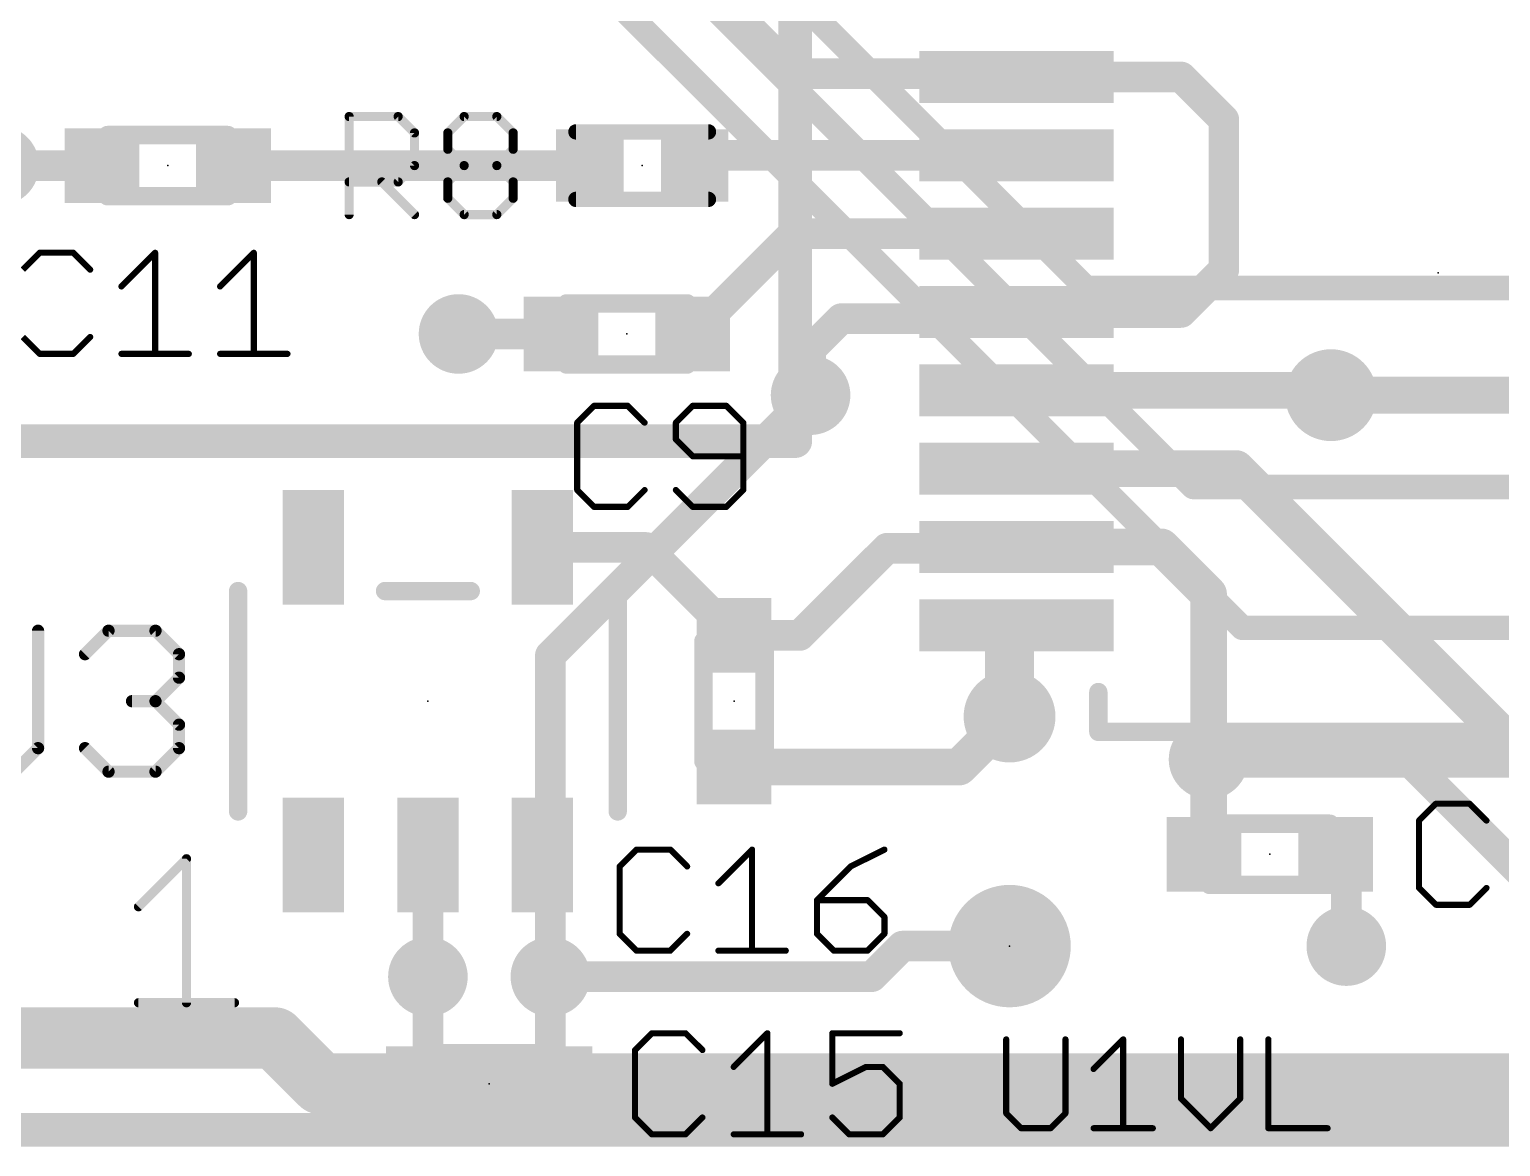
# Model space of a CAD drawing. Extents: x -19 to 124, y 0 to 88.
# Drawn here: x 57.15 to 69.35, y 32.12 to 41.39 of the extents above; entities that cross this region are included whole.
import ezdxf

# ---------------------------------------------------------------- set-up
doc = ezdxf.new("R2010")
doc.units = 0
for name, color, linetype in [('1', 12, 'CONTINUOUS'), ('15', 21, 'CONTINUOUS'), ('16', 132, 'CONTINUOUS'), ('17', 110, 'CONTINUOUS'), ('18', 110, 'CONTINUOUS'), ('2', 110, 'CONTINUOUS'), ('21', 253, 'CONTINUOUS'), ('23', 53, 'CONTINUOUS'), ('25', 253, 'CONTINUOUS')]:
    doc.layers.add(name, color=color, linetype=linetype)

# ---------------------------------------------------------------- blocks, each defined once
blk = doc.blocks.new('RECT')
blk.add_solid([(-0.5, -0.5), (0.5, -0.5), (-0.5, 0.5), (0.5, 0.5)])
blk = doc.blocks.new('ROUNDP')
at = {"const_width": 0.5}
blk.add_lwpolyline([(0, -0.25, 1), (0, 0.25, 1), (0, -0.25)], format="xyb", dxfattribs=at)
blk = doc.blocks.new('ROUNDV')
at = {"const_width": 0.5}
blk.add_lwpolyline([(0, -0.25, 1), (0, 0.25, 1), (0, -0.25)], format="xyb", dxfattribs=at)

msp = doc.modelspace()

# ---------------------------------------------------------------- linework, layer by layer
at = {"layer": '1'}
for points, const_width in [([(62.484, 42.037), (63.5, 41.021)], 0.254), ([(63.5, 41.021), (65.3092, 41.021)], 0.254), ([(65.3092, 41.021), (65.3351, 40.995)], 0.254), ([(65.3351, 40.995), (66.701, 40.995)], 0.254), ([(66.701, 40.995), (67.056, 40.64)], 0.254), ([(67.056, 40.64), (67.056, 39.3954)], 0.254), ([(62.665, 40.259), (62.751, 40.345)], 0.254), ([(62.751, 40.345), (65.3351, 40.345)], 0.254), ([(57.7469, 40.259), (56.896, 40.259)], 0.254), ([(58.8391, 40.259), (61.795, 40.259)], 0.254), ([(62.6491, 38.862), (63.4821, 39.695)], 0.254), ([(63.4821, 39.695), (65.3351, 39.695)], 0.254), ([(67.056, 39.3954), (66.7004, 39.0398)], 0.254), ([(63.627, 38.735), (63.881, 38.989)], 0.254), ([(63.881, 38.989), (65.2791, 38.989)], 0.254), ([(65.2791, 38.989), (65.3351, 39.045)], 0.254), ([(65.4315, 39.0398), (65.3351, 39.045)], 0.254), ([(66.7004, 39.0398), (65.4315, 39.0398)], 0.254), ([(61.595, 38.862), (60.706, 38.862)], 0.254), ([(61.5569, 38.862), (61.595, 38.8239)], 0.254), ([(61.595, 38.8239), (61.595, 38.862)], 0.254), ([(63.627, 38.354), (63.627, 38.735)], 0.254), ([(65.3351, 38.395), (67.904, 38.395)], 0.3048), ([(67.904, 38.395), (67.945, 38.354)], 0.3048), ([(65.3351, 37.745), (67.157, 37.745)], 0.3048), ([(67.157, 37.745), (69.596, 35.306)], 0.3048), ([(65.3351, 37.095), (66.537, 37.095)], 0.3048), ([(66.537, 37.095), (66.929, 36.703)], 0.3048), ([(61.402, 37.0904), (62.2618, 37.0904)], 0.254), ([(62.2618, 37.0904), (62.992, 36.3601)], 0.254), ([(63.5381, 36.3601), (64.262, 37.084)], 0.254), ([(64.262, 37.084), (65.3242, 37.084)], 0.254), ([(65.3242, 37.084), (65.3351, 37.095)], 0.254), ([(66.929, 36.703), (66.929, 35.3314)], 0.3048), ([(65.278, 36.445), (65.278, 35.687)], 0.4064), ([(65.3351, 36.445), (65.278, 36.445)], 0.254), ([(62.992, 36.3601), (63.5381, 36.3601)], 0.254), ([(64.8589, 35.2679), (65.278, 35.687)], 0.3048), ([(62.992, 35.2679), (64.8589, 35.2679)], 0.3048), ([(66.929, 34.7091), (66.929, 35.3314)], 0.3048), ([(68.58, 35.3314), (66.929, 35.3314)], 0.254), ([(70.1294, 33.782), (68.58, 35.3314)], 0.254), ([(66.929, 34.7091), (66.8909, 34.544)], 0.254), ([(67.9831, 34.544), (68.072, 34.4551)], 0.254), ([(60.452, 34.5376), (60.452, 33.528)], 0.254), ([(61.402, 34.5376), (61.4172, 34.5376)], 0.254), ([(61.468, 34.4717), (61.402, 34.5376)], 0.254), ([(61.468, 33.528), (61.468, 34.4717)], 0.254), ([(68.072, 34.4551), (68.072, 33.782)], 0.254), ([(64.389, 33.782), (64.135, 33.528)], 0.254), ([(65.278, 33.782), (64.389, 33.782)], 0.254), ([(60.452, 33.528), (60.452, 32.639)], 0.254), ([(61.468, 32.6136), (61.468, 33.528)], 0.254), ([(64.135, 33.528), (61.468, 33.528)], 0.254), ([(60.452, 32.639), (60.4139, 32.639)], 0.254), ([(61.468, 32.6136), (61.5061, 32.639)], 0.254)]:
    msp.add_lwpolyline(points, dxfattribs=dict(at, const_width=const_width))
for points, const_width in [([(63.5, 41.0845, 1), (63.5, 40.9575)], 0.127), ([(65.3541, 41.0659, 1), (65.2642, 40.9761)], 0.127), ([(65.3092, 40.9575, 1), (65.3092, 41.0845)], 0.127), ([(63.4551, 40.9761, 1), (63.5449, 41.0659)], 0.127), ([(65.3351, 41.0585, 1), (65.3351, 40.9315)], 0.127), ([(65.2902, 40.9501, 1), (65.3801, 41.0399)], 0.127), ([(66.7459, 41.0399, 1), (66.6561, 40.9501)], 0.127), ([(66.701, 40.9315, 1), (66.701, 41.0585)], 0.127), ([(67.1195, 40.64, 1), (66.9925, 40.64)], 0.127), ([(67.0111, 40.5951, 1), (67.1009, 40.6849)], 0.127), ([(62.751, 40.4085, 1), (62.751, 40.2815)], 0.127), ([(62.7959, 40.3001, 1), (62.7061, 40.3899)], 0.127), ([(65.3351, 40.2815, 1), (65.3351, 40.4085)], 0.127), ([(57.7469, 40.1955, 1), (57.7469, 40.3225)], 0.127), ([(58.8391, 40.3225, 1), (58.8391, 40.1955)], 0.127), ([(61.795, 40.1955, 1), (61.795, 40.3225)], 0.127), ([(62.6201, 40.3039, 1), (62.7099, 40.2141)], 0.127), ([(63.4821, 39.7585, 1), (63.4821, 39.6315)], 0.127), ([(63.527, 39.6501, 1), (63.4372, 39.7399)], 0.127), ([(65.3351, 39.6315, 1), (65.3351, 39.7585)], 0.127), ([(66.9925, 39.3954, 1), (67.1195, 39.3954)], 0.127), ([(67.1009, 39.3505, 1), (67.0111, 39.4403)], 0.127), ([(63.881, 39.0525, 1), (63.881, 38.9255)], 0.127), ([(63.9259, 38.9441, 1), (63.8361, 39.0339)], 0.127), ([(65.2342, 39.0339, 1), (65.324, 38.9441)], 0.127), ([(65.3386, 39.1084, 1), (65.3317, 38.9816)], 0.127), ([(65.2791, 38.9255, 1), (65.2791, 39.0525)], 0.127), ([(65.3801, 39.0001, 1), (65.2902, 39.0899)], 0.127), ([(65.4315, 39.1033, 1), (65.4315, 38.9763)], 0.127), ([(65.4281, 38.9764, 1), (65.435, 39.1032)], 0.127), ([(66.6555, 39.0847, 1), (66.7453, 38.9949)], 0.127), ([(66.7004, 38.9763, 1), (66.7004, 39.1033)], 0.127), ([(60.706, 38.9255, 1), (60.706, 38.7985)], 0.127), ([(61.6018, 38.9069, 1), (61.512, 38.8171)], 0.127), ([(61.6585, 38.862, 1), (61.5315, 38.862)], 0.127), ([(61.595, 38.7985, 1), (61.595, 38.9255)], 0.127), ([(62.6042, 38.9069, 1), (62.694, 38.8171)], 0.127), ([(61.5315, 38.8239, 1), (61.6585, 38.8239)], 0.127), ([(61.5501, 38.779, 1), (61.6399, 38.8688)], 0.127), ([(63.6905, 38.735, 1), (63.5635, 38.735)], 0.127), ([(63.5821, 38.7799, 1), (63.6719, 38.6901)], 0.127), ([(65.3351, 38.4712, 1), (65.3351, 38.3188)], 0.1524), ([(67.9579, 38.4489, 1), (67.8501, 38.3411)], 0.1524), ([(67.8911, 38.3001, 1), (67.9989, 38.4079)], 0.1524), ([(67.904, 38.3188, 1), (67.904, 38.4712)], 0.1524), ([(63.5635, 38.354, 1), (63.6905, 38.354)], 0.127), ([(65.3351, 37.8212, 1), (65.3351, 37.6688)], 0.1524), ([(67.2109, 37.7989, 1), (67.1031, 37.6911)], 0.1524), ([(67.157, 37.6688, 1), (67.157, 37.8212)], 0.1524), ([(65.3351, 37.1712, 1), (65.3351, 37.0188)], 0.1524), ([(66.5909, 37.1489, 1), (66.4831, 37.0411)], 0.1524), ([(66.537, 37.0188, 1), (66.537, 37.1712)], 0.1524), ([(61.402, 37.1538, 1), (61.402, 37.0269)], 0.127), ([(62.3067, 37.1353, 1), (62.2168, 37.0454)], 0.127), ([(62.2618, 37.0269, 1), (62.2618, 37.1538)], 0.127), ([(64.262, 37.1475, 1), (64.262, 37.0205)], 0.127), ([(64.3069, 37.0391, 1), (64.2171, 37.1289)], 0.127), ([(65.2792, 37.1289, 1), (65.3691, 37.0391)], 0.127), ([(65.3801, 37.0501, 1), (65.2902, 37.1399)], 0.127), ([(65.3242, 37.0205, 1), (65.3242, 37.1475)], 0.127), ([(67.0052, 36.703, 1), (66.8528, 36.703)], 0.1524), ([(66.8751, 36.6491, 1), (66.9829, 36.7569)], 0.1524), ([(65.3796, 36.445, 1), (65.1764, 36.445)], 0.2032), ([(65.278, 36.5085, 1), (65.278, 36.3815)], 0.127), ([(65.3351, 36.3815, 1), (65.3351, 36.5085)], 0.127), ([(62.992, 36.4236, 1), (62.992, 36.2966)], 0.127), ([(62.9471, 36.3152, 1), (63.0369, 36.405)], 0.127), ([(63.4932, 36.405, 1), (63.583, 36.3152)], 0.127), ([(63.5381, 36.2966, 1), (63.5381, 36.4236)], 0.127), ([(65.1764, 35.687, 1), (65.3796, 35.687)], 0.2032), ([(65.3319, 35.6331, 1), (65.2241, 35.7409)], 0.1524), ([(62.992, 35.3441, 1), (62.992, 35.1917)], 0.1524), ([(64.8589, 35.1917, 1), (64.8589, 35.3441)], 0.1524), ([(67.0052, 35.3314, 1), (66.8528, 35.3314)], 0.1524), ([(66.8528, 35.3314, 1), (67.0052, 35.3314)], 0.1524), ([(66.929, 35.3949, 1), (66.929, 35.2679)], 0.127), ([(68.6249, 35.3763, 1), (68.5351, 35.2865)], 0.127), ([(68.58, 35.2679, 1), (68.58, 35.3949)], 0.127), ([(64.805, 35.3218, 1), (64.9128, 35.214)], 0.1524), ([(66.9909, 34.6948, 1), (66.8671, 34.7234)], 0.127), ([(66.8528, 34.7091, 1), (67.0052, 34.7091)], 0.1524), ([(68.028, 34.5889, 1), (67.9382, 34.4991)], 0.127), ([(60.5155, 34.5376, 1), (60.3885, 34.5376)], 0.127), ([(61.4469, 34.5826, 1), (61.3571, 34.4927)], 0.127), ([(61.402, 34.6011, 1), (61.402, 34.4742)], 0.127), ([(61.5315, 34.4717, 1), (61.4045, 34.4717)], 0.127), ([(61.4172, 34.4742, 1), (61.4172, 34.6011)], 0.127), ([(61.4231, 34.4267, 1), (61.5129, 34.5166)], 0.127), ([(66.829, 34.5583, 1), (66.9528, 34.5297)], 0.127), ([(68.1355, 34.4551, 1), (68.0085, 34.4551)], 0.127), ([(68.0271, 34.4102, 1), (68.1169, 34.5)], 0.127), ([(64.389, 33.8455, 1), (64.389, 33.7185)], 0.127), ([(64.4339, 33.7371, 1), (64.3441, 33.8269)], 0.127), ([(65.278, 33.7185, 1), (65.278, 33.8455)], 0.127), ([(68.0085, 33.782, 1), (68.1355, 33.782)], 0.127), ([(60.5155, 33.528, 1), (60.3885, 33.528)], 0.127), ([(60.3885, 33.528, 1), (60.5155, 33.528)], 0.127), ([(61.5315, 33.528, 1), (61.4045, 33.528)], 0.127), ([(61.468, 33.5915, 1), (61.468, 33.4645)], 0.127), ([(61.4045, 33.528, 1), (61.5315, 33.528)], 0.127), ([(64.0901, 33.5729, 1), (64.1799, 33.4831)], 0.127), ([(64.135, 33.4645, 1), (64.135, 33.5915)], 0.127), ([(60.4139, 32.7025, 1), (60.4139, 32.5755)], 0.127), ([(60.452, 32.5755, 1), (60.452, 32.7025)], 0.127), ([(61.4328, 32.6664, 1), (61.5032, 32.5608)], 0.127), ([(61.5413, 32.5862, 1), (61.4709, 32.6918)], 0.127), ([(60.3885, 32.639, 1), (60.5155, 32.639)], 0.127), ([(61.4045, 32.6136, 1), (61.5315, 32.6136)], 0.127)]:
    msp.add_lwpolyline(points, format="xyb", dxfattribs=dict(at, const_width=const_width))
at = {"layer": '15', "const_width": 0.2794}
for points in [[(63.5, 37.973), (63.5, 64.77)], [(25.273, 37.973), (63.5, 37.973)], [(101.092, 32.258), (18.542, 32.258)]]:
    msp.add_lwpolyline(points, dxfattribs=at)
at = {"layer": '15', "const_width": 0.1397}
for points in [[(63.5, 37.9031, 1), (63.5, 38.0429)], [(63.4301, 37.973, 1), (63.5699, 37.973)]]:
    msp.add_lwpolyline(points, format="xyb", dxfattribs=at)
at = {"layer": '16'}
for points, const_width in [([(63.246, 41.91), (65.913, 39.243)], 0.2032), ([(62.738, 41.656), (66.802, 37.592)], 0.2032), ([(67.2084, 36.4236), (62.103, 41.529)], 0.2032), ([(65.913, 39.243), (70.485, 39.243)], 0.2032), ([(61.468, 36.195), (63.627, 38.354)], 0.254), ([(67.945, 38.354), (72.644, 38.354)], 0.3048), ([(66.802, 37.592), (72.771, 37.592)], 0.2032), ([(73.66, 36.4236), (67.2084, 36.4236)], 0.2032), ([(61.468, 33.528), (61.468, 36.195)], 0.254), ([(66.929, 35.3314), (76.9874, 35.3314)], 0.3048), ([(18.161, 33.02), (59.182, 33.02)], 0.508), ([(59.182, 33.02), (59.563, 32.639)], 0.508), ([(59.563, 32.639), (75.311, 32.639)], 0.508)]:
    msp.add_lwpolyline(points, dxfattribs=dict(at, const_width=const_width))
for points, const_width in [([(65.913, 39.2938, 1), (65.913, 39.1922)], 0.1016), ([(65.8771, 39.2071, 1), (65.9489, 39.2789)], 0.1016), ([(63.6719, 38.3091, 1), (63.5821, 38.3989)], 0.127), ([(67.945, 38.4302, 1), (67.945, 38.2778)], 0.1524), ([(66.802, 37.6428, 1), (66.802, 37.5412)], 0.1016), ([(66.7661, 37.5561, 1), (66.8379, 37.6279)], 0.1016), ([(67.2084, 36.4744, 1), (67.2084, 36.3728)], 0.1016), ([(67.1725, 36.3877, 1), (67.2443, 36.4595)], 0.1016), ([(61.5315, 36.195, 1), (61.4045, 36.195)], 0.127), ([(61.4231, 36.2399, 1), (61.5129, 36.1501)], 0.127), ([(66.929, 35.4076, 1), (66.929, 35.2552)], 0.1524), ([(61.4045, 33.528, 1), (61.5315, 33.528)], 0.127), ([(59.2718, 33.1098, 1), (59.0922, 32.9302)], 0.254), ([(59.182, 32.893, 1), (59.182, 33.147)], 0.254), ([(59.563, 32.766, 1), (59.563, 32.512)], 0.254), ([(59.4732, 32.5492, 1), (59.6528, 32.7288)], 0.254)]:
    msp.add_lwpolyline(points, format="xyb", dxfattribs=dict(at, const_width=const_width))
at = {"layer": '2', "const_width": 0.254}
msp.add_lwpolyline([(18.542, 32.258), (101.092, 32.258)], dxfattribs=at)
at = {"layer": '21'}
for points, const_width in [([(58.793, 40.513), (57.793, 40.513)], 0.1524), ([(62.78, 40.539), (61.68, 40.539)], 0.127), ([(57.793, 40.005), (58.793, 40.005)], 0.1524), ([(62.78, 39.979), (61.68, 39.979)], 0.127), ([(62.603, 39.116), (61.603, 39.116)], 0.1524), ([(61.603, 38.608), (62.603, 38.608)], 0.1524), ([(58.8772, 36.7284), (58.8772, 34.8996)], 0.1524), ([(60.8076, 36.7284), (60.0964, 36.7284)], 0.1524), ([(62.0268, 34.8996), (62.0268, 36.7284)], 0.1524), ([(62.738, 36.314), (62.738, 35.314)], 0.1524), ([(63.246, 35.314), (63.246, 36.314)], 0.1524), ([(66.0146, 35.8902), (66.0146, 35.56)], 0.1524), ([(66.0146, 35.56), (71.6534, 35.56)], 0.1524), ([(67.937, 34.798), (66.937, 34.798)], 0.1524), ([(58.0507, 34.1086), (58.449, 34.5069)], 0.0762), ([(58.449, 34.5069), (58.449, 33.3121)], 0.0762), ([(66.937, 34.29), (67.937, 34.29)], 0.1524), ([(58.0507, 33.3121), (58.8473, 33.3121)], 0.0762), ([(61.46, 32.893), (60.46, 32.893)], 0.1524), ([(60.46, 32.385), (61.46, 32.385)], 0.1524)]:
    msp.add_lwpolyline(points, dxfattribs=dict(at, const_width=const_width))
for points, const_width in [([(57.793, 40.5511, 1), (57.793, 40.4749)], 0.0762), ([(58.793, 40.4749, 1), (58.793, 40.5511)], 0.0762), ([(61.68, 40.5708, 1), (61.68, 40.5072)], 0.0635), ([(62.78, 40.5072, 1), (62.78, 40.5708)], 0.0635), ([(57.793, 40.0431, 1), (57.793, 39.9669)], 0.0762), ([(58.793, 39.9669, 1), (58.793, 40.0431)], 0.0762), ([(61.68, 40.0108, 1), (61.68, 39.9472)], 0.0635), ([(62.78, 39.9472, 1), (62.78, 40.0108)], 0.0635), ([(61.603, 39.1541, 1), (61.603, 39.0779)], 0.0762), ([(62.603, 39.0779, 1), (62.603, 39.1541)], 0.0762), ([(61.603, 38.6461, 1), (61.603, 38.5699)], 0.0762), ([(62.603, 38.5699, 1), (62.603, 38.6461)], 0.0762), ([(58.9153, 36.7284, 1), (58.8391, 36.7284)], 0.0762), ([(60.0964, 36.7665, 1), (60.0964, 36.6903)], 0.0762), ([(60.8076, 36.6903, 1), (60.8076, 36.7665)], 0.0762), ([(62.0649, 36.7284, 1), (61.9887, 36.7284)], 0.0762), ([(62.7761, 36.314, 1), (62.6999, 36.314)], 0.0762), ([(63.2841, 36.314, 1), (63.2079, 36.314)], 0.0762), ([(66.0527, 35.8902, 1), (65.9765, 35.8902)], 0.0762), ([(66.0146, 35.5981, 1), (66.0146, 35.5219)], 0.0762), ([(65.9765, 35.56, 1), (66.0527, 35.56)], 0.0762), ([(62.6999, 35.314, 1), (62.7761, 35.314)], 0.0762), ([(63.2079, 35.314, 1), (63.2841, 35.314)], 0.0762), ([(58.8391, 34.8996, 1), (58.9153, 34.8996)], 0.0762), ([(61.9887, 34.8996, 1), (62.0649, 34.8996)], 0.0762), ([(66.937, 34.8361, 1), (66.937, 34.7599)], 0.0762), ([(67.937, 34.7599, 1), (67.937, 34.8361)], 0.0762), ([(58.468, 34.5069, 1), (58.4299, 34.5069)], 0.0381), ([(58.4624, 34.4934, 1), (58.4355, 34.5204)], 0.0381), ([(66.937, 34.3281, 1), (66.937, 34.2519)], 0.0762), ([(67.937, 34.2519, 1), (67.937, 34.3281)], 0.0762), ([(58.0372, 34.1221, 1), (58.0642, 34.0952)], 0.0381), ([(58.0507, 33.3312, 1), (58.0507, 33.2931)], 0.0381), ([(58.4299, 33.3121, 1), (58.468, 33.3121)], 0.0381), ([(58.8473, 33.2931, 1), (58.8473, 33.3312)], 0.0381), ([(60.46, 32.9311, 1), (60.46, 32.8549)], 0.0762), ([(61.46, 32.8549, 1), (61.46, 32.9311)], 0.0762), ([(60.46, 32.4231, 1), (60.46, 32.3469)], 0.0762), ([(61.46, 32.3469, 1), (61.46, 32.4231)], 0.0762)]:
    msp.add_lwpolyline(points, format="xyb", dxfattribs=dict(at, const_width=const_width))
at = {"layer": '23'}
for p in [(58.293, 40.259), (62.23, 40.259), (68.834, 39.37), (62.103, 38.862), (60.452, 35.814), (62.992, 35.814), (67.437, 34.544), (65.278, 33.782), (60.96, 32.639)]:
    msp.add_point(p, dxfattribs=at)
at = {"layer": '25'}
for points, const_width in [([(59.7985, 39.8526), (59.7985, 40.6661)], 0.0762), ([(59.7985, 40.6661), (60.2053, 40.6661)], 0.0762), ([(60.2053, 40.6661), (60.3409, 40.5305)], 0.0762), ([(60.6171, 40.5305), (60.7527, 40.6661)], 0.0762), ([(60.7527, 40.6661), (61.0238, 40.6661)], 0.0762), ([(61.0238, 40.6661), (61.1594, 40.5305)], 0.0762), ([(60.3409, 40.5305), (60.3409, 40.2593)], 0.0762), ([(60.6171, 40.3949), (60.6171, 40.5305)], 0.0762), ([(61.1594, 40.5305), (61.1594, 40.3949)], 0.0762), ([(60.7527, 40.2593), (60.6171, 40.3949)], 0.0762), ([(61.1594, 40.3949), (61.0238, 40.2593)], 0.0762), ([(60.3409, 40.2593), (60.2053, 40.1238)], 0.0762), ([(60.6171, 40.1238), (60.7527, 40.2593)], 0.0762), ([(60.7527, 40.2593), (61.0238, 40.2593)], 0.0762), ([(61.0238, 40.2593), (61.1594, 40.1238)], 0.0762), ([(60.2053, 40.1238), (59.7985, 40.1238)], 0.0762), ([(60.0697, 40.1238), (60.3409, 39.8526)], 0.0762), ([(60.6171, 39.9882), (60.6171, 40.1238)], 0.0762), ([(61.1594, 40.1238), (61.1594, 39.9882)], 0.0762), ([(60.7527, 39.8526), (60.6171, 39.9882)], 0.0762), ([(61.1594, 39.9882), (61.0238, 39.8526)], 0.0762), ([(61.0238, 39.8526), (60.7527, 39.8526)], 0.0762), ([(57.2304, 39.5358), (57.0905, 39.396)], 0.0508), ([(57.51, 39.5358), (57.2304, 39.5358)], 0.0508), ([(57.6498, 39.396), (57.51, 39.5358)], 0.0508), ([(57.9091, 39.2562), (58.1887, 39.5358)], 0.0508), ([(58.1887, 39.5358), (58.1887, 38.6969)], 0.0508), ([(58.7277, 39.2562), (59.0073, 39.5358)], 0.0508), ([(59.0073, 39.5358), (59.0073, 38.6969)], 0.0508), ([(57.0905, 38.8367), (57.2304, 38.6969)], 0.0508), ([(57.51, 38.6969), (57.6498, 38.8367)], 0.0508), ([(57.2304, 38.6969), (57.51, 38.6969)], 0.0508), ([(57.9091, 38.6969), (58.4684, 38.6969)], 0.0508), ([(58.7277, 38.6969), (59.287, 38.6969)], 0.0508), ([(61.8306, 38.2658), (61.6908, 38.126)], 0.0508), ([(62.1103, 38.2658), (61.8306, 38.2658)], 0.0508), ([(62.2501, 38.126), (62.1103, 38.2658)], 0.0508), ([(62.6492, 38.2658), (62.5094, 38.126)], 0.0508), ([(62.9289, 38.2658), (62.6492, 38.2658)], 0.0508), ([(63.0687, 38.126), (62.9289, 38.2658)], 0.0508), ([(61.6908, 38.126), (61.6908, 37.5667)], 0.0508), ([(62.5094, 38.126), (62.5094, 37.9862)], 0.0508), ([(63.0687, 37.5667), (63.0687, 38.126)], 0.0508), ([(62.5094, 37.9862), (62.6492, 37.8464)], 0.0508), ([(62.6492, 37.8464), (63.0687, 37.8464)], 0.0508), ([(61.6908, 37.5667), (61.8306, 37.4269)], 0.0508), ([(62.1103, 37.4269), (62.2501, 37.5667)], 0.0508), ([(62.5094, 37.5667), (62.6492, 37.4269)], 0.0508), ([(62.9289, 37.4269), (63.0687, 37.5667)], 0.0508), ([(61.8306, 37.4269), (62.1103, 37.4269)], 0.0508), ([(62.6492, 37.4269), (62.9289, 37.4269)], 0.0508), ([(57.2174, 35.4247), (57.2174, 36.3992)], 0.1016), ([(57.6072, 36.2043), (57.8021, 36.3992)], 0.1016), ([(57.8021, 36.3992), (58.1919, 36.3992)], 0.1016), ([(58.1919, 36.3992), (58.3868, 36.2043)], 0.1016), ([(58.3868, 36.2043), (58.3868, 36.0094)], 0.1016), ([(58.3868, 36.0094), (58.1919, 35.8145)], 0.1016), ([(58.1919, 35.8145), (57.997, 35.8145)], 0.1016), ([(58.1919, 35.8145), (58.3868, 35.6196)], 0.1016), ([(58.3868, 35.6196), (58.3868, 35.4247)], 0.1016), ([(57.0225, 35.2298), (57.2174, 35.4247)], 0.1016), ([(57.8021, 35.2298), (57.6072, 35.4247)], 0.1016), ([(58.3868, 35.4247), (58.1919, 35.2298)], 0.1016), ([(58.1919, 35.2298), (57.8021, 35.2298)], 0.1016), ([(68.8156, 34.9638), (68.6758, 34.824)], 0.0508), ([(69.0953, 34.9638), (68.8156, 34.9638)], 0.0508), ([(69.2351, 34.824), (69.0953, 34.9638)], 0.0508), ([(68.6758, 34.824), (68.6758, 34.2647)], 0.0508), ([(62.1834, 34.5828), (62.0435, 34.443)], 0.0508), ([(62.463, 34.5828), (62.1834, 34.5828)], 0.0508), ([(62.6028, 34.443), (62.463, 34.5828)], 0.0508), ([(62.8621, 34.3032), (63.1417, 34.5828)], 0.0508), ([(63.1417, 34.5828), (63.1417, 33.7439)], 0.0508), ([(64.24, 34.5828), (63.9603, 34.443)], 0.0508), ([(62.0435, 34.443), (62.0435, 33.8837)], 0.0508), ([(63.9603, 34.443), (63.6807, 34.1634)], 0.0508), ([(63.6807, 34.1634), (63.6807, 33.8837)], 0.0508), ([(64.1001, 34.1634), (63.6807, 34.1634)], 0.0508), ([(64.24, 34.0235), (64.1001, 34.1634)], 0.0508), ([(68.6758, 34.2647), (68.8156, 34.1249)], 0.0508), ([(69.0953, 34.1249), (69.2351, 34.2647)], 0.0508), ([(68.8156, 34.1249), (69.0953, 34.1249)], 0.0508), ([(64.24, 33.8837), (64.24, 34.0235)], 0.0508), ([(62.0435, 33.8837), (62.1834, 33.7439)], 0.0508), ([(62.463, 33.7439), (62.6028, 33.8837)], 0.0508), ([(63.6807, 33.8837), (63.8205, 33.7439)], 0.0508), ([(64.1001, 33.7439), (64.24, 33.8837)], 0.0508), ([(62.1834, 33.7439), (62.463, 33.7439)], 0.0508), ([(62.8621, 33.7439), (63.4214, 33.7439)], 0.0508), ([(63.8205, 33.7439), (64.1001, 33.7439)], 0.0508), ([(62.3103, 33.0588), (62.1705, 32.919)], 0.0508), ([(62.59, 33.0588), (62.3103, 33.0588)], 0.0508), ([(62.7298, 32.919), (62.59, 33.0588)], 0.0508), ([(62.9891, 32.7792), (63.2687, 33.0588)], 0.0508), ([(63.2687, 33.0588), (63.2687, 32.2199)], 0.0508), ([(64.367, 33.0588), (63.8077, 33.0588)], 0.0508), ([(63.8077, 33.0588), (63.8077, 32.6394)], 0.0508), ([(65.2503, 33.0079), (65.2503, 32.3936)], 0.0508), ([(65.7418, 32.3936), (65.7418, 33.0079)], 0.0508), ([(65.9754, 32.7622), (66.2211, 33.0079)], 0.0508), ([(66.2211, 33.0079), (66.2211, 32.2707)], 0.0508), ([(66.7004, 33.0079), (66.7004, 32.5164)], 0.0508), ([(67.1919, 32.5164), (67.1919, 33.0079)], 0.0508), ([(67.4254, 33.0079), (67.4254, 32.2707)], 0.0508), ([(62.1705, 32.919), (62.1705, 32.3597)], 0.0508), ([(63.8077, 32.6394), (64.0873, 32.7792)], 0.0508), ([(64.0873, 32.7792), (64.2271, 32.7792)], 0.0508), ([(64.2271, 32.7792), (64.367, 32.6394)], 0.0508), ([(64.367, 32.6394), (64.367, 32.3597)], 0.0508), ([(66.7004, 32.5164), (66.9461, 32.2707)], 0.0508), ([(66.9461, 32.2707), (67.1919, 32.5164)], 0.0508), ([(62.1705, 32.3597), (62.3103, 32.2199)], 0.0508), ([(62.59, 32.2199), (62.7298, 32.3597)], 0.0508), ([(63.9475, 32.2199), (63.8077, 32.3597)], 0.0508), ([(64.367, 32.3597), (64.2271, 32.2199)], 0.0508), ([(65.2503, 32.3936), (65.3732, 32.2707)], 0.0508), ([(65.619, 32.2707), (65.7418, 32.3936)], 0.0508), ([(62.3103, 32.2199), (62.59, 32.2199)], 0.0508), ([(62.9891, 32.2199), (63.5484, 32.2199)], 0.0508), ([(64.2271, 32.2199), (63.9475, 32.2199)], 0.0508), ([(65.3732, 32.2707), (65.619, 32.2707)], 0.0508), ([(65.9754, 32.2707), (66.4669, 32.2707)], 0.0508), ([(67.4254, 32.2707), (67.9169, 32.2707)], 0.0508)]:
    msp.add_lwpolyline(points, dxfattribs=dict(at, const_width=const_width))
for points, const_width in [([(59.8176, 40.6661, 1), (59.7795, 40.6661)], 0.0381), ([(59.7985, 40.6851, 1), (59.7985, 40.647)], 0.0381), ([(60.2187, 40.6796, 1), (60.1918, 40.6526)], 0.0381), ([(60.2053, 40.647, 1), (60.2053, 40.6851)], 0.0381), ([(60.7527, 40.6851, 1), (60.7527, 40.647)], 0.0381), ([(60.7662, 40.6526, 1), (60.7392, 40.6796)], 0.0381), ([(61.0373, 40.6796, 1), (61.0104, 40.6526)], 0.0381), ([(61.0238, 40.647, 1), (61.0238, 40.6851)], 0.0381), ([(60.3599, 40.5305, 1), (60.3218, 40.5305)], 0.0381), ([(60.3274, 40.517, 1), (60.3543, 40.544)], 0.0381), ([(60.6036, 40.544, 1), (60.6306, 40.517)], 0.0381), ([(60.6362, 40.5305, 1), (60.5981, 40.5305)], 0.0381), ([(61.1785, 40.5305, 1), (61.1404, 40.5305)], 0.0381), ([(61.146, 40.517, 1), (61.1729, 40.544)], 0.0381), ([(60.6306, 40.4084, 1), (60.6036, 40.3815)], 0.0381), ([(60.5981, 40.3949, 1), (60.6362, 40.3949)], 0.0381), ([(61.1404, 40.3949, 1), (61.1785, 40.3949)], 0.0381), ([(61.1729, 40.3815, 1), (61.146, 40.4084)], 0.0381), ([(60.3543, 40.2459, 1), (60.3274, 40.2728)], 0.0381), ([(60.7527, 40.2784, 1), (60.7527, 40.2403)], 0.0381), ([(60.7662, 40.2459, 1), (60.7392, 40.2728)], 0.0381), ([(60.7392, 40.2459, 1), (60.7662, 40.2728)], 0.0381), ([(61.0373, 40.2728, 1), (61.0104, 40.2459)], 0.0381), ([(61.0104, 40.2728, 1), (61.0373, 40.2459)], 0.0381), ([(61.0238, 40.2403, 1), (61.0238, 40.2784)], 0.0381), ([(59.7985, 40.1428, 1), (59.7985, 40.1047)], 0.0381), ([(60.0832, 40.1372, 1), (60.0562, 40.1103)], 0.0381), ([(60.2053, 40.1047, 1), (60.2053, 40.1428)], 0.0381), ([(60.3218, 40.2593, 1), (60.3599, 40.2593)], 0.0381), ([(60.6362, 40.1238, 1), (60.5981, 40.1238)], 0.0381), ([(61.1785, 40.1238, 1), (61.1404, 40.1238)], 0.0381), ([(60.1918, 40.1372, 1), (60.2187, 40.1103)], 0.0381), ([(60.6036, 40.1372, 1), (60.6306, 40.1103)], 0.0381), ([(61.146, 40.1103, 1), (61.1729, 40.1372)], 0.0381), ([(60.6306, 40.0017, 1), (60.6036, 39.9747)], 0.0381), ([(60.5981, 39.9882, 1), (60.6362, 39.9882)], 0.0381), ([(61.1404, 39.9882, 1), (61.1785, 39.9882)], 0.0381), ([(61.1729, 39.9747, 1), (61.146, 40.0017)], 0.0381), ([(59.7795, 39.8526, 1), (59.8176, 39.8526)], 0.0381), ([(60.3274, 39.8391, 1), (60.3543, 39.8661)], 0.0381), ([(60.7527, 39.8717, 1), (60.7527, 39.8336)], 0.0381), ([(60.7392, 39.8391, 1), (60.7662, 39.8661)], 0.0381), ([(61.0104, 39.8661, 1), (61.0373, 39.8391)], 0.0381), ([(61.0238, 39.8336, 1), (61.0238, 39.8717)], 0.0381), ([(57.2304, 39.5485, 1), (57.2304, 39.5231)], 0.0254), ([(57.2393, 39.5268, 1), (57.2214, 39.5448)], 0.0254), ([(57.519, 39.5448, 1), (57.501, 39.5268)], 0.0254), ([(57.51, 39.5231, 1), (57.51, 39.5485)], 0.0254), ([(58.2014, 39.5358, 1), (58.176, 39.5358)], 0.0254), ([(58.1977, 39.5268, 1), (58.1798, 39.5448)], 0.0254), ([(59.02, 39.5358, 1), (58.9946, 39.5358)], 0.0254), ([(59.0163, 39.5268, 1), (58.9983, 39.5448)], 0.0254), ([(57.6408, 39.387, 1), (57.6588, 39.405)], 0.0254), ([(57.9001, 39.2652, 1), (57.9181, 39.2472)], 0.0254), ([(58.7187, 39.2652, 1), (58.7367, 39.2472)], 0.0254), ([(57.6588, 38.8277, 1), (57.6408, 38.8457)], 0.0254), ([(57.2304, 38.7096, 1), (57.2304, 38.6842)], 0.0254), ([(57.2214, 38.6879, 1), (57.2393, 38.7059)], 0.0254), ([(57.501, 38.7059, 1), (57.519, 38.6879)], 0.0254), ([(57.51, 38.6842, 1), (57.51, 38.7096)], 0.0254), ([(57.9091, 38.7096, 1), (57.9091, 38.6842)], 0.0254), ([(58.176, 38.6969, 1), (58.2014, 38.6969)], 0.0254), ([(58.4684, 38.6842, 1), (58.4684, 38.7096)], 0.0254), ([(58.7277, 38.7096, 1), (58.7277, 38.6842)], 0.0254), ([(58.9946, 38.6969, 1), (59.02, 38.6969)], 0.0254), ([(59.287, 38.6842, 1), (59.287, 38.7096)], 0.0254), ([(61.8306, 38.2785, 1), (61.8306, 38.2531)], 0.0254), ([(61.8396, 38.2568, 1), (61.8217, 38.2748)], 0.0254), ([(62.1193, 38.2748, 1), (62.1013, 38.2568)], 0.0254), ([(62.1103, 38.2531, 1), (62.1103, 38.2785)], 0.0254), ([(62.6492, 38.2785, 1), (62.6492, 38.2531)], 0.0254), ([(62.6582, 38.2568, 1), (62.6402, 38.2748)], 0.0254), ([(62.9378, 38.2748, 1), (62.9199, 38.2568)], 0.0254), ([(62.9289, 38.2531, 1), (62.9289, 38.2785)], 0.0254), ([(61.7035, 38.126, 1), (61.6781, 38.126)], 0.0254), ([(61.6818, 38.135, 1), (61.6998, 38.117)], 0.0254), ([(62.2411, 38.117, 1), (62.2591, 38.135)], 0.0254), ([(62.5221, 38.126, 1), (62.4967, 38.126)], 0.0254), ([(62.5004, 38.135, 1), (62.5184, 38.117)], 0.0254), ([(63.0814, 38.126, 1), (63.056, 38.126)], 0.0254), ([(63.0597, 38.117, 1), (63.0777, 38.135)], 0.0254), ([(62.5184, 37.9952, 1), (62.5004, 37.9772)], 0.0254), ([(62.4967, 37.9862, 1), (62.5221, 37.9862)], 0.0254), ([(62.6492, 37.8591, 1), (62.6492, 37.8337)], 0.0254), ([(62.6402, 37.8374, 1), (62.6582, 37.8553)], 0.0254), ([(63.0687, 37.8337, 1), (63.0687, 37.8591)], 0.0254), ([(61.6998, 37.5757, 1), (61.6818, 37.5577)], 0.0254), ([(61.6781, 37.5667, 1), (61.7035, 37.5667)], 0.0254), ([(62.2591, 37.5577, 1), (62.2411, 37.5757)], 0.0254), ([(62.5184, 37.5757, 1), (62.5004, 37.5577)], 0.0254), ([(63.056, 37.5667, 1), (63.0814, 37.5667)], 0.0254), ([(63.0777, 37.5577, 1), (63.0597, 37.5757)], 0.0254), ([(61.8306, 37.4396, 1), (61.8306, 37.4142)], 0.0254), ([(61.8217, 37.4179, 1), (61.8396, 37.4359)], 0.0254), ([(62.1013, 37.4359, 1), (62.1193, 37.4179)], 0.0254), ([(62.1103, 37.4142, 1), (62.1103, 37.4396)], 0.0254), ([(62.6492, 37.4396, 1), (62.6492, 37.4142)], 0.0254), ([(62.6402, 37.4179, 1), (62.6582, 37.4359)], 0.0254), ([(62.9199, 37.4359, 1), (62.9378, 37.4179)], 0.0254), ([(62.9289, 37.4142, 1), (62.9289, 37.4396)], 0.0254), ([(57.2428, 36.3992, 1), (57.192, 36.3992)], 0.0508), ([(57.8021, 36.4246, 1), (57.8021, 36.3738)], 0.0508), ([(57.8201, 36.3812, 1), (57.7841, 36.4172)], 0.0508), ([(58.2099, 36.4172, 1), (58.1739, 36.3812)], 0.0508), ([(58.1919, 36.3738, 1), (58.1919, 36.4246)], 0.0508), ([(58.4122, 36.2043, 1), (58.3614, 36.2043)], 0.0508), ([(57.5892, 36.2223, 1), (57.6252, 36.1863)], 0.0508), ([(58.3688, 36.1863, 1), (58.4048, 36.2223)], 0.0508), ([(58.3614, 36.0094, 1), (58.4122, 36.0094)], 0.0508), ([(58.4048, 35.9914, 1), (58.3688, 36.0274)], 0.0508), ([(57.997, 35.8399, 1), (57.997, 35.7891)], 0.0508), ([(58.2099, 35.8325, 1), (58.1739, 35.7965)], 0.0508), ([(58.1739, 35.8325, 1), (58.2099, 35.7965)], 0.0508), ([(58.1919, 35.7891, 1), (58.1919, 35.8399)], 0.0508), ([(58.4122, 35.6196, 1), (58.3614, 35.6196)], 0.0508), ([(58.3688, 35.6016, 1), (58.4048, 35.6376)], 0.0508), ([(57.192, 35.4247, 1), (57.2428, 35.4247)], 0.0508), ([(57.2354, 35.4067, 1), (57.1994, 35.4427)], 0.0508), ([(57.6252, 35.4427, 1), (57.5892, 35.4067)], 0.0508), ([(58.3614, 35.4247, 1), (58.4122, 35.4247)], 0.0508), ([(58.4048, 35.4067, 1), (58.3688, 35.4427)], 0.0508), ([(57.8021, 35.2552, 1), (57.8021, 35.2044)], 0.0508), ([(58.1919, 35.2044, 1), (58.1919, 35.2552)], 0.0508), ([(57.7841, 35.2118, 1), (57.8201, 35.2478)], 0.0508), ([(58.1739, 35.2478, 1), (58.2099, 35.2118)], 0.0508), ([(68.8156, 34.9765, 1), (68.8156, 34.9511)], 0.0254), ([(68.8246, 34.9548, 1), (68.8067, 34.9728)], 0.0254), ([(69.1043, 34.9728, 1), (69.0863, 34.9548)], 0.0254), ([(69.0953, 34.9511, 1), (69.0953, 34.9765)], 0.0254), ([(68.6885, 34.824, 1), (68.6631, 34.824)], 0.0254), ([(68.6668, 34.833, 1), (68.6848, 34.815)], 0.0254), ([(69.2261, 34.815, 1), (69.2441, 34.833)], 0.0254), ([(62.1834, 34.5955, 1), (62.1834, 34.5701)], 0.0254), ([(62.1923, 34.5738, 1), (62.1744, 34.5918)], 0.0254), ([(62.472, 34.5918, 1), (62.454, 34.5738)], 0.0254), ([(62.463, 34.5701, 1), (62.463, 34.5955)], 0.0254), ([(63.1544, 34.5828, 1), (63.129, 34.5828)], 0.0254), ([(63.1507, 34.5738, 1), (63.1328, 34.5918)], 0.0254), ([(64.2456, 34.5715, 1), (64.2343, 34.5942)], 0.0254), ([(62.0562, 34.443, 1), (62.0308, 34.443)], 0.0254), ([(62.0346, 34.452, 1), (62.0525, 34.434)], 0.0254), ([(62.5938, 34.434, 1), (62.6118, 34.452)], 0.0254), ([(63.9546, 34.4544, 1), (63.966, 34.4316)], 0.0254), ([(63.9693, 34.434, 1), (63.9513, 34.452)], 0.0254), ([(62.8531, 34.3122, 1), (62.8711, 34.2942)], 0.0254), ([(63.6934, 34.1634, 1), (63.668, 34.1634)], 0.0254), ([(63.6807, 34.1761, 1), (63.6807, 34.1507)], 0.0254), ([(63.6717, 34.1723, 1), (63.6897, 34.1544)], 0.0254), ([(64.1091, 34.1723, 1), (64.0912, 34.1544)], 0.0254), ([(64.1001, 34.1507, 1), (64.1001, 34.1761)], 0.0254), ([(68.6848, 34.2737, 1), (68.6668, 34.2557)], 0.0254), ([(68.6631, 34.2647, 1), (68.6885, 34.2647)], 0.0254), ([(69.2441, 34.2557, 1), (69.2261, 34.2737)], 0.0254), ([(68.8156, 34.1376, 1), (68.8156, 34.1122)], 0.0254), ([(68.8067, 34.1159, 1), (68.8246, 34.1339)], 0.0254), ([(69.0863, 34.1339, 1), (69.1043, 34.1159)], 0.0254), ([(69.0953, 34.1122, 1), (69.0953, 34.1376)], 0.0254), ([(64.2527, 34.0235, 1), (64.2273, 34.0235)], 0.0254), ([(64.231, 34.0146, 1), (64.2489, 34.0325)], 0.0254), ([(62.0308, 33.8837, 1), (62.0562, 33.8837)], 0.0254), ([(62.0525, 33.8927, 1), (62.0346, 33.8747)], 0.0254), ([(62.6118, 33.8747, 1), (62.5938, 33.8927)], 0.0254), ([(63.6897, 33.8927, 1), (63.6717, 33.8747)], 0.0254), ([(63.668, 33.8837, 1), (63.6934, 33.8837)], 0.0254), ([(64.2273, 33.8837, 1), (64.2527, 33.8837)], 0.0254), ([(64.2489, 33.8747, 1), (64.231, 33.8927)], 0.0254), ([(62.1834, 33.7566, 1), (62.1834, 33.7312)], 0.0254), ([(62.1744, 33.7349, 1), (62.1923, 33.7529)], 0.0254), ([(62.454, 33.7529, 1), (62.472, 33.7349)], 0.0254), ([(62.463, 33.7312, 1), (62.463, 33.7566)], 0.0254), ([(62.8621, 33.7566, 1), (62.8621, 33.7312)], 0.0254), ([(63.129, 33.7439, 1), (63.1544, 33.7439)], 0.0254), ([(63.4214, 33.7312, 1), (63.4214, 33.7566)], 0.0254), ([(63.8205, 33.7566, 1), (63.8205, 33.7312)], 0.0254), ([(63.8115, 33.7349, 1), (63.8295, 33.7529)], 0.0254), ([(64.0912, 33.7529, 1), (64.1091, 33.7349)], 0.0254), ([(64.1001, 33.7312, 1), (64.1001, 33.7566)], 0.0254), ([(62.3103, 33.0715, 1), (62.3103, 33.0461)], 0.0254), ([(62.3193, 33.0498, 1), (62.3014, 33.0678)], 0.0254), ([(62.599, 33.0678, 1), (62.581, 33.0498)], 0.0254), ([(62.59, 33.0461, 1), (62.59, 33.0715)], 0.0254), ([(63.2814, 33.0588, 1), (63.256, 33.0588)], 0.0254), ([(63.2777, 33.0498, 1), (63.2598, 33.0678)], 0.0254), ([(63.8077, 33.0715, 1), (63.8077, 33.0461)], 0.0254), ([(63.8204, 33.0588, 1), (63.795, 33.0588)], 0.0254), ([(64.367, 33.0461, 1), (64.367, 33.0715)], 0.0254), ([(65.263, 33.0079, 1), (65.2376, 33.0079)], 0.0254), ([(65.7545, 33.0079, 1), (65.7291, 33.0079)], 0.0254), ([(66.2338, 33.0079, 1), (66.2084, 33.0079)], 0.0254), ([(66.2301, 32.9989, 1), (66.2121, 33.0169)], 0.0254), ([(66.7131, 33.0079, 1), (66.6877, 33.0079)], 0.0254), ([(67.2046, 33.0079, 1), (67.1792, 33.0079)], 0.0254), ([(67.4381, 33.0079, 1), (67.4127, 33.0079)], 0.0254), ([(62.1832, 32.919, 1), (62.1578, 32.919)], 0.0254), ([(62.1616, 32.928, 1), (62.1795, 32.91)], 0.0254), ([(62.7208, 32.91, 1), (62.7388, 32.928)], 0.0254), ([(62.9801, 32.7882, 1), (62.9981, 32.7702)], 0.0254), ([(64.0873, 32.7919, 1), (64.0873, 32.7665)], 0.0254), ([(64.093, 32.7678, 1), (64.0816, 32.7905)], 0.0254), ([(64.2361, 32.7882, 1), (64.2182, 32.7702)], 0.0254), ([(64.2271, 32.7665, 1), (64.2271, 32.7919)], 0.0254), ([(65.9664, 32.7712, 1), (65.9844, 32.7532)], 0.0254), ([(63.802, 32.6507, 1), (63.8134, 32.628)], 0.0254), ([(63.795, 32.6394, 1), (63.8204, 32.6394)], 0.0254), ([(64.3797, 32.6394, 1), (64.3543, 32.6394)], 0.0254), ([(64.358, 32.6304, 1), (64.3759, 32.6483)], 0.0254), ([(66.7094, 32.5254, 1), (66.6914, 32.5075)], 0.0254), ([(66.6877, 32.5164, 1), (66.7131, 32.5164)], 0.0254), ([(67.1792, 32.5164, 1), (67.2046, 32.5164)], 0.0254), ([(67.2009, 32.5075, 1), (67.1829, 32.5254)], 0.0254), ([(62.1578, 32.3597, 1), (62.1832, 32.3597)], 0.0254), ([(62.1795, 32.3687, 1), (62.1616, 32.3507)], 0.0254), ([(62.7388, 32.3507, 1), (62.7208, 32.3687)], 0.0254), ([(63.8167, 32.3687, 1), (63.7987, 32.3507)], 0.0254), ([(64.3543, 32.3597, 1), (64.3797, 32.3597)], 0.0254), ([(64.3759, 32.3507, 1), (64.358, 32.3687)], 0.0254), ([(65.2376, 32.3936, 1), (65.263, 32.3936)], 0.0254), ([(65.2593, 32.4025, 1), (65.2414, 32.3846)], 0.0254), ([(65.7291, 32.3936, 1), (65.7545, 32.3936)], 0.0254), ([(65.7508, 32.3846, 1), (65.7329, 32.4025)], 0.0254), ([(62.3103, 32.2326, 1), (62.3103, 32.2072)], 0.0254), ([(62.3014, 32.2109, 1), (62.3193, 32.2289)], 0.0254), ([(62.581, 32.2289, 1), (62.599, 32.2109)], 0.0254), ([(62.59, 32.2072, 1), (62.59, 32.2326)], 0.0254), ([(62.9891, 32.2326, 1), (62.9891, 32.2072)], 0.0254), ([(63.256, 32.2199, 1), (63.2814, 32.2199)], 0.0254), ([(63.5484, 32.2072, 1), (63.5484, 32.2326)], 0.0254), ([(63.9475, 32.2326, 1), (63.9475, 32.2072)], 0.0254), ([(63.9385, 32.2109, 1), (63.9565, 32.2289)], 0.0254), ([(64.2182, 32.2289, 1), (64.2361, 32.2109)], 0.0254), ([(64.2271, 32.2072, 1), (64.2271, 32.2326)], 0.0254), ([(65.3732, 32.2834, 1), (65.3732, 32.258)], 0.0254), ([(65.3642, 32.2617, 1), (65.3822, 32.2797)], 0.0254), ([(65.61, 32.2797, 1), (65.6279, 32.2617)], 0.0254), ([(65.619, 32.258, 1), (65.619, 32.2834)], 0.0254), ([(65.9754, 32.2834, 1), (65.9754, 32.258)], 0.0254), ([(66.2084, 32.2707, 1), (66.2338, 32.2707)], 0.0254), ([(66.4669, 32.258, 1), (66.4669, 32.2834)], 0.0254), ([(66.9372, 32.2797, 1), (66.9551, 32.2617)], 0.0254), ([(66.9372, 32.2617, 1), (66.9551, 32.2797)], 0.0254), ([(67.4254, 32.2834, 1), (67.4254, 32.258)], 0.0254), ([(67.4127, 32.2707, 1), (67.4381, 32.2707)], 0.0254), ([(67.9169, 32.258, 1), (67.9169, 32.2834)], 0.0254)]:
    msp.add_lwpolyline(points, format="xyb", dxfattribs=dict(at, const_width=const_width))

# ---------------------------------------------------------------- block references
at = {"layer": '1'}
for p, xscale, yscale in [((65.3351, 40.995), 1.6129, 0.4318), ((61.795, 40.259), 0.56, 0.6), ((62.665, 40.259), 0.56, 0.6), ((65.3351, 40.345), 1.6129, 0.4318), ((65.3351, 39.695), 1.6129, 0.4318), ((65.3351, 39.045), 1.6129, 0.4318), ((65.3351, 38.395), 1.6129, 0.4318), ((65.3351, 37.745), 1.6129, 0.4318), ((65.3351, 37.095), 1.6129, 0.4318), ((65.3351, 36.445), 1.6129, 0.4318), ((66.8909, 34.544), 0.62, 0.62), ((67.9831, 34.544), 0.62, 0.62)]:
    msp.add_blockref('RECT', p, dxfattribs=dict(at, xscale=xscale, yscale=yscale))
for p, xscale, yscale, rotation in [((57.7469, 40.259), 0.62, 0.62, 180), ((58.8391, 40.259), 0.62, 0.62, 180), ((61.5569, 38.862), 0.62, 0.62, 180), ((62.6491, 38.862), 0.62, 0.62, 180), ((59.502, 37.0904), 0.9525, 0.508, 90), ((61.402, 37.0904), 0.9525, 0.508, 90), ((62.992, 36.3601), 0.62, 0.62, 270), ((62.992, 35.2679), 0.62, 0.62, 270), ((59.502, 34.5376), 0.9525, 0.508, 90), ((60.452, 34.5376), 0.9525, 0.508, 90), ((61.402, 34.5376), 0.9525, 0.508, 90), ((60.4139, 32.639), 0.62, 0.62, 180), ((61.5061, 32.639), 0.62, 0.62, 180)]:
    msp.add_blockref('RECT', p, dxfattribs=dict(at, xscale=xscale, yscale=yscale, rotation=rotation))
at = {"layer": '17', "xscale": 1.016, "yscale": 1.016}
msp.add_blockref('ROUNDP', (65.278, 33.782), dxfattribs=at)
msp.add_blockref('ROUNDP', (65.278, 33.782), dxfattribs=at)
msp.add_blockref('ROUNDP', (65.278, 33.782), dxfattribs=at)
msp.add_blockref('ROUNDP', (65.278, 33.782), dxfattribs=at)
at = {"layer": '18'}
for p, xscale, yscale in [((56.896, 40.259), 0.6604, 0.6604), ((56.896, 40.259), 0.6604, 0.6604), ((60.706, 38.862), 0.6604, 0.6604), ((60.706, 38.862), 0.6604, 0.6604), ((67.945, 38.354), 0.762, 0.762), ((67.945, 38.354), 0.762, 0.762), ((63.627, 38.354), 0.6604, 0.6604), ((63.627, 38.354), 0.6604, 0.6604), ((65.278, 35.687), 0.762, 0.762), ((65.278, 35.687), 0.762, 0.762), ((66.929, 35.3314), 0.6604, 0.6604), ((66.929, 35.3314), 0.6604, 0.6604), ((68.072, 33.782), 0.6604, 0.6604), ((68.072, 33.782), 0.6604, 0.6604), ((60.452, 33.528), 0.6604, 0.6604), ((60.452, 33.528), 0.6604, 0.6604), ((61.468, 33.528), 0.6604, 0.6604), ((61.468, 33.528), 0.6604, 0.6604)]:
    msp.add_blockref('ROUNDV', p, dxfattribs=dict(at, xscale=xscale, yscale=yscale))

doc.saveas('drawing.dxf')
